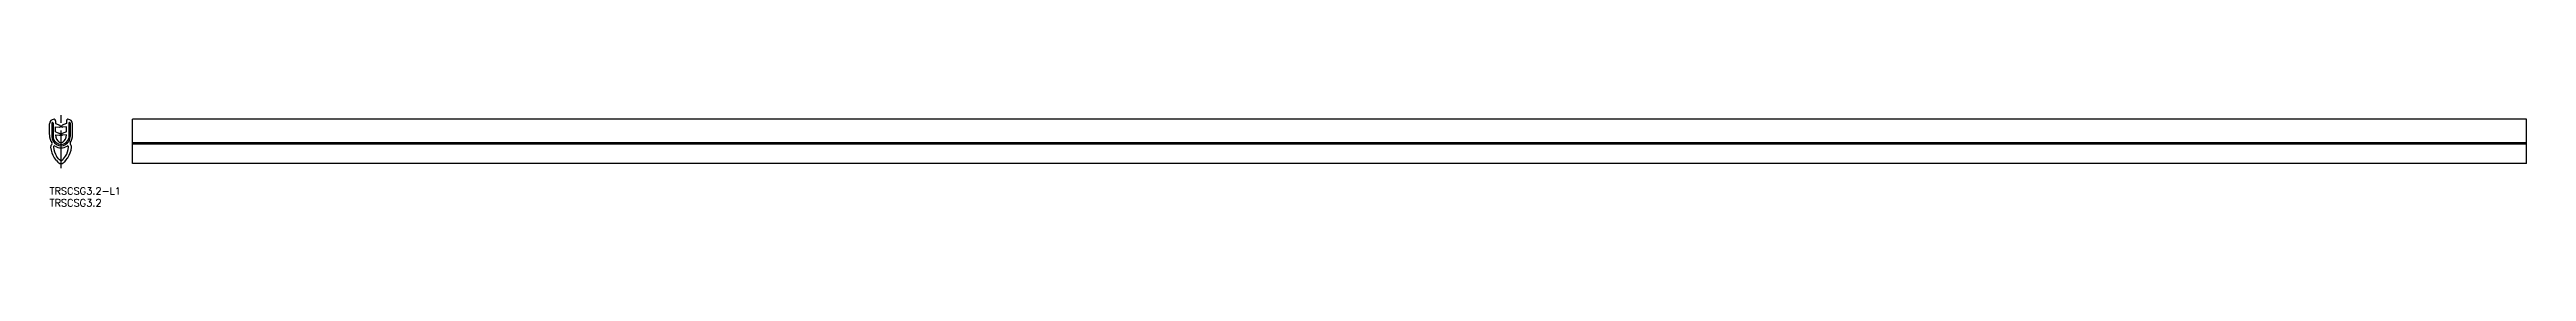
# Model space of a CAD drawing. Extents: x 0 to 1035, y -8 to 31.
import ezdxf

# ---------------------------------------------------------------- set-up
doc = ezdxf.new("R2010")
doc.units = 0
doc.header["$LTSCALE"] = 0.5
doc.linetypes.add('CENTER', pattern=[50.8, 31.75, -6.35, 6.35, -6.35])
for name, color, linetype in [('MSM_CENTER', 1, 'CENTER'), ('MSM_CONTINUOUS', 7, 'CONTINUOUS'), ('MSM_PART_NUMBER', 7, 'CONTINUOUS')]:
    doc.layers.add(name, color=color, linetype=linetype)
doc.styles.get("Standard").update_dxf_attribs({"font": 'txt.shx', "height": 3, "bigfont": 'bigfont.shx'})

# ---------------------------------------------------------------- blocks, each defined once
blk = doc.blocks.new('*U4')
at = {"layer": 'MSM_PART_NUMBER'}
blk.add_text('TRSCSG3.2-L1', height=3, dxfattribs=at).set_placement((0, -3))
blk = doc.blocks.new('*U5')
at = {"layer": 'MSM_PART_NUMBER'}
blk.add_text('TRSCSG3.2', height=3, dxfattribs=at).set_placement((0, -8))

msp = doc.modelspace()

# ---------------------------------------------------------------- linework, layer by layer
at = {"layer": 'MSM_CENTER'}
msp.add_line((4.8, 8), (4.8, 30.5), dxfattribs=at)
at = {"layer": 'MSM_CONTINUOUS'}
for p, q in [((0, 23.7), (0, 26.6)), ((0, 22.1), (0, 23.7)), ((1, 26.9), (1, 23.7)), ((1, 23.7), (1, 21.3)), ((1.2, 27.2), (1.3, 27.2)), ((1.5, 26.9), (1.5, 23.7)), ((1.5, 23.7), (1.5, 20.6)), ((2.5, 27.9), (2.5, 26.7)), ((2.5, 26.7), (4.3, 26)), ((2.5, 25.4), (4.2, 25.2)), ((2.5, 23.7), (2.5, 25.4)), ((2.5, 23.3), (2.5, 23.7)), ((2.5, 23.3), (4.3, 22.6)), ((2.5, 22), (4.2, 21.8)), ((7.1, 26.7), (5.3, 26)), ((7.1, 23.3), (5.3, 22.6)), ((7.1, 25.4), (5.4, 25.2)), ((7.1, 22), (5.4, 21.8)), ((7.1, 27.9), (7.1, 26.7)), ((7.1, 23.7), (7.1, 25.4)), ((7.1, 23.3), (7.1, 23.7)), ((8.1, 26.9), (8.1, 23.7)), ((8.1, 23.7), (8.1, 20.6)), ((8.4, 27.2), (8.3, 27.2)), ((8.6, 26.9), (8.6, 23.7)), ((8.6, 23.7), (8.6, 21.3)), ((9.6, 23.7), (9.6, 26.6)), ((9.6, 22.1), (9.6, 23.7)), ((1034.6, 28.5), (34.6, 28.5)), ((34.6, 10), (34.6, 28.5)), ((1034.6, 10), (1034.6, 28.5)), ((1.7, 16.8), (1.7, 16.9)), ((2.9, 11.2), (2, 12.4)), ((3.8, 12), (2.9, 13.1)), ((2.9, 11.2), (3.5, 10.5)), ((3.5, 10.5), (3.9, 10.2)), ((3.8, 12), (4.1, 11.6)), ((4.6, 11.2), (4.1, 11.6)), ((5, 11.2), (5.5, 11.6)), ((5.8, 12), (5.5, 11.6)), ((6.1, 10.5), (5.7, 10.2)), ((5.8, 12), (6.7, 13.1)), ((6.7, 11.2), (6.1, 10.5)), ((6.7, 11.2), (7.6, 12.4)), ((7.9, 16.8), (7.9, 16.9)), ((1034.6, 18.6), (34.6, 18.6)), ((1034.6, 18.1), (34.6, 18.1)), ((1034.6, 10), (34.6, 10))]:
    msp.add_line(p, q, dxfattribs=at)
for centre, radius, start, end in [((1.9, 26.6), 1.9, 90, 180), ((5.5, 21.8), 5.5, 177.4824, 215.7702), ((1.2, 26.9), 0.25, 90, 180.0029), ((4.8, 21.3), 3.85, 179.9462, 0.0538), ((1.3, 26.9), 0.25, 0, 90), ((1.9, 27.9), 0.6, 0, 90), ((6.4, 22), 3.9, 180, 234.3226), ((4.2, 25.6), 0.4, 263.1959, 68.4882), ((4.2, 22.2), 0.4, 263.1959, 68.4882), ((5.4, 25.6), 0.4, 111.5118, 276.8041), ((5.4, 22.2), 0.4, 111.5118, 276.8041), ((3.2, 22), 3.9, 305.6774, 0), ((7.7, 27.9), 0.6, 90, 180), ((7.7, 26.6), 1.9, 0, 90), ((8.3, 26.9), 0.25, 90, 180), ((8.4, 26.9), 0.25, 359.9971, 90), ((4.1, 21.8), 5.5, 324.2298, 2.5176), ((2.6, 16.7), 2.16, 139.6636, 177.1962), ((10.4, 17.7), 10, 185.2768, 211.8744), ((0.3, 18.4), 0.732, 334.11, 18.4555), ((4.8, 21.3), 3.31, 191.28, 348.72), ((2.1, 16.9), 0.457, 68.0582, 178.9091), ((10.4, 17.7), 8.8, 186.0131, 211.5045), ((4.8, 20.7), 4.21, 233.7371, 306.2629), ((4.8, 20), 1.31, 238.9572, 301.0428), ((4.8, 12.1), 0.901, 254.9014, 285.0986), ((-0.8, 17.7), 8.8, 328.4955, 353.9869), ((7.5, 16.9), 0.457, 1.0909, 111.9418), ((-0.8, 17.7), 10, 328.1256, 354.7232), ((9.3, 18.4), 0.732, 161.5445, 205.89), ((7, 16.7), 2.16, 2.8038, 40.3364), ((4.8, 12.1), 2.1, 244.1693, 295.8307)]:
    msp.add_arc(centre, radius, start, end, dxfattribs=at)

# ---------------------------------------------------------------- block references
for name in ['*U4', '*U5']:
    msp.add_blockref(name, (0, 0), dxfattribs=at)

doc.saveas('drawing.dxf')
